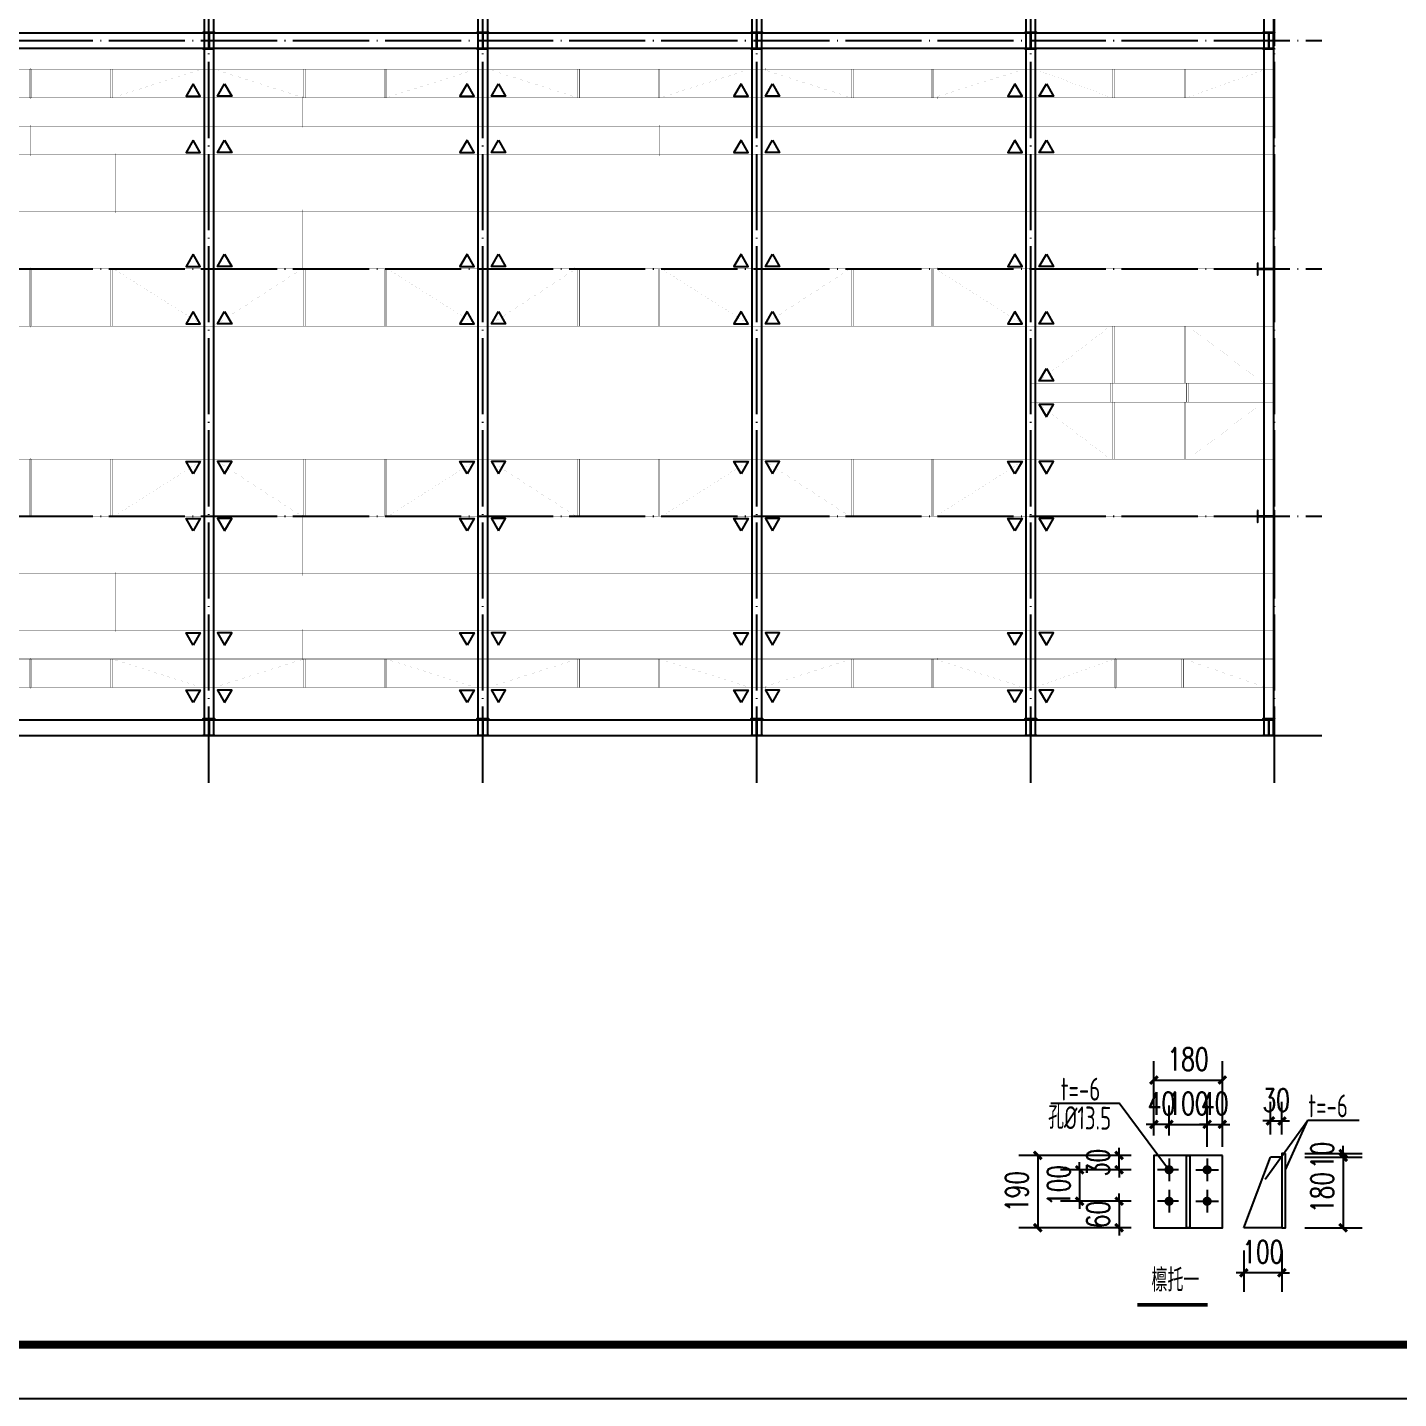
# Model space of a CAD drawing. Extents: x -33967 to 1773478, y -1022458 to -784650.
# Drawn here: x 1180569 to 1216607, y -1022458 to -986426 of the extents above; entities that cross this region are included whole.
import ezdxf

# ---------------------------------------------------------------- set-up
doc = ezdxf.new("R2010")
doc.units = 0
doc.header["$LTSCALE"] = 1000
doc.header["$MEASUREMENT"] = 0
doc.linetypes.add('DOTE', pattern=[2.42, 2, -0.2, 0.02, -0.2])
for name, color, linetype in [('AXIS', 3, 'Continuous'), ('BOLT', 251, 'Continuous'), ('DOTE', 1, 'DOTE'), ('GL', 150, 'Continuous'), ('GZ', 50, 'Continuous'), ('LT', 27, 'Continuous'), ('PUB_TITLE', 4, 'Continuous'), ('TEXT', 7, 'Continuous'), ('XG', 6, 'Continuous')]:
    doc.layers.add(name, color=color, linetype=linetype)
doc.styles.add('_TCH_DIM_T3', font='SIMPLEX', dxfattribs={"width": 0.705882, "bigfont": 'GBCBIG'})
doc.styles.add('TSSD_Label', font='tssdeng.shx', dxfattribs={"width": 0.7, "bigfont": 'hztxt.shx'})
doc.dimstyles.new('TCH-200-10', dxfattribs={"dimtxt": 595, "dimasz": 200, "dimexe": 500, "dimexo": 600, "dimgap": 252.5, "dimtad": 1, "dimdec": 0, "dimlfac": 0.1, "dimzin": 0, "dimdsep": 46, "dimtxsty": '_TCH_DIM_T3', "dimblk": 'ARCHTICK', "dimcen": 0.09, "dimclrd": 124, "dimclre": 124, "dimclrt": 7, "dimazin": 2, "dimtfac": 1, "dimtdec": 0, "dimtix": 1, "dimtmove": 2, "dimatfit": 3, "dimfxl": 1, "dimtolj": 1, "dimtzin": 0, "dimarcsym": 0})

# ---------------------------------------------------------------- blocks, each defined once
blk = doc.blocks.new('钢柱2')
at = {"layer": 'GZ'}
blk.add_lwpolyline([(718423, -21049), (718123, -21049), (718123, -21039), (718266, -21039), (718270, -21034), (718270, -20614), (718266, -20609), (718123, -20609), (718123, -20599), (718423, -20599), (718423, -20609), (718280, -20609), (718276, -20614), (718276, -21034), (718280, -21039), (718423, -21039), (718423, -21049)], close=True, dxfattribs=at)
blk = doc.blocks.new('抗风柱2')
at = {"layer": 'GZ'}
blk.add_lwpolyline([(717928, -35162), (717928, -35462), (717938, -35462), (717938, -35319), (717943, -35315), (718363, -35315), (718368, -35319), (718368, -35462), (718378, -35462), (718378, -35162), (718368, -35162), (718368, -35305), (718364, -35309), (717943, -35309), (717938, -35305), (717938, -35162), (717928, -35162)], close=True, dxfattribs=at)
blk = doc.blocks.new('_ArchTick')
at = {"color": 0, "linetype": 'ByBlock', "const_width": 0.4}
blk.add_lwpolyline([(-0.5, -0.5), (0.5, 0.5)], dxfattribs=at)
blk = doc.blocks.new('*D200')
at = {"layer": 'Defpoints', "color": 0, "transparency": 16777216}
for p in [(1209262, -1016067), (1210175, -1016067), (1210175, -1016446)]:
    blk.add_point(p, dxfattribs=at)
at = {"layer": 'GL', "color": 124, "lineweight": -2, "transparency": 16777216}
for p, q in [((1209262, -1016067), (1209262, -1015867)), ((1209575, -1016067), (1208762, -1016067)), ((1209262, -1016446), (1209262, -1016067)), ((1209575, -1016446), (1208762, -1016446)), ((1209262, -1016446), (1209262, -1016646))]:
    blk.add_line(p, q, dxfattribs=at)
at = {"layer": 'GL', "color": 124, "lineweight": -2, "transparency": 16777216, "xscale": 200, "yscale": 200, "zscale": 200}
for p, rotation in [((1209262, -1016067), 270), ((1209262, -1016446), 90)]:
    blk.add_blockref('_ArchTick', p, dxfattribs=dict(at, rotation=rotation))
at = {"layer": 'GL', "color": 7, "transparency": 16777216, "insert": (1208712, -1016257), "char_height": 595, "attachment_point": 5, "rotation": 90, "style": '_TCH_DIM_T3'}
blk.add_mtext('\\A1;30', dxfattribs=at)
blk = doc.blocks.new('*D201')
at = {"layer": 'Defpoints', "color": 0, "transparency": 16777216}
for p in [(1210175, -1016446), (1208224, -1017273), (1210175, -1017273)]:
    blk.add_point(p, dxfattribs=at)
at = {"layer": 'GL', "color": 124, "lineweight": -2, "transparency": 16777216}
for p, q in [((1208224, -1016446), (1208224, -1016246)), ((1209575, -1016446), (1207724, -1016446)), ((1208224, -1016446), (1208224, -1017273)), ((1209575, -1017273), (1207724, -1017273)), ((1208224, -1017273), (1208224, -1017473))]:
    blk.add_line(p, q, dxfattribs=at)
at = {"layer": 'GL', "color": 124, "lineweight": -2, "transparency": 16777216, "xscale": 200, "yscale": 200, "zscale": 200}
for p, rotation in [((1208224, -1016446), 270), ((1208224, -1017273), 90)]:
    blk.add_blockref('_ArchTick', p, dxfattribs=dict(at, rotation=rotation))
at = {"layer": 'GL', "color": 7, "transparency": 16777216, "insert": (1207674, -1016860), "char_height": 595, "attachment_point": 5, "rotation": 90, "style": '_TCH_DIM_T3'}
blk.add_mtext('\\A1;100', dxfattribs=at)
blk = doc.blocks.new('*D202')
at = {"layer": 'Defpoints', "color": 0, "transparency": 16777216}
for p in [(1210175, -1017273), (1209262, -1017969), (1210175, -1017969)]:
    blk.add_point(p, dxfattribs=at)
at = {"layer": 'GL', "color": 124, "lineweight": -2, "transparency": 16777216}
for p, q in [((1209575, -1017273), (1208762, -1017273)), ((1209262, -1017273), (1209262, -1017073)), ((1209262, -1017273), (1209262, -1017969)), ((1209575, -1017969), (1208762, -1017969)), ((1209262, -1017969), (1209262, -1018169))]:
    blk.add_line(p, q, dxfattribs=at)
at = {"layer": 'GL', "color": 124, "lineweight": -2, "transparency": 16777216, "xscale": 200, "yscale": 200, "zscale": 200}
for p, rotation in [((1209262, -1017273), 270), ((1209262, -1017969), 90)]:
    blk.add_blockref('_ArchTick', p, dxfattribs=dict(at, rotation=rotation))
at = {"layer": 'GL', "color": 7, "transparency": 16777216, "insert": (1208712, -1017621), "char_height": 595, "attachment_point": 5, "rotation": 90, "style": '_TCH_DIM_T3'}
blk.add_mtext('\\A1;60', dxfattribs=at)
blk = doc.blocks.new('*D233')
at = {"layer": 'Defpoints', "color": 0, "transparency": 16777216}
for p in [(1210175, -1015253), (1210175, -1016146), (1210575, -1016146)]:
    blk.add_point(p, dxfattribs=at)
at = {"layer": 'GL', "color": 124, "lineweight": -2, "transparency": 16777216}
for p, q in [((1210175, -1015546), (1210175, -1014753)), ((1210575, -1015546), (1210575, -1014753)), ((1210175, -1015253), (1209975, -1015253)), ((1210575, -1015253), (1210175, -1015253)), ((1210575, -1015253), (1210775, -1015253))]:
    blk.add_line(p, q, dxfattribs=at)
at = {"layer": 'GL', "color": 124, "lineweight": -2, "transparency": 16777216, "xscale": 200, "yscale": 200, "zscale": 200}
blk.add_blockref('_ArchTick', (1210175, -1015253), dxfattribs=at)
at = {"layer": 'GL', "color": 124, "lineweight": -2, "transparency": 16777216, "xscale": 200, "yscale": 200, "zscale": 200, "rotation": 180}
blk.add_blockref('_ArchTick', (1210575, -1015253), dxfattribs=at)
at = {"layer": 'GL', "color": 7, "transparency": 16777216, "insert": (1210375, -1014703), "char_height": 595, "attachment_point": 5, "style": '_TCH_DIM_T3'}
blk.add_mtext('\\A1;40', dxfattribs=at)
blk = doc.blocks.new('*D234')
at = {"layer": 'Defpoints', "color": 0, "transparency": 16777216}
for p in [(1211575, -1015253), (1210575, -1016146), (1211575, -1016446)]:
    blk.add_point(p, dxfattribs=at)
at = {"layer": 'GL', "color": 124, "lineweight": -2, "transparency": 16777216}
for p, q in [((1210575, -1015546), (1210575, -1014753)), ((1211575, -1015846), (1211575, -1014753)), ((1210575, -1015253), (1210375, -1015253)), ((1210575, -1015253), (1211575, -1015253)), ((1211575, -1015253), (1211775, -1015253))]:
    blk.add_line(p, q, dxfattribs=at)
at = {"layer": 'GL', "color": 124, "lineweight": -2, "transparency": 16777216, "xscale": 200, "yscale": 200, "zscale": 200}
blk.add_blockref('_ArchTick', (1210575, -1015253), dxfattribs=at)
at = {"layer": 'GL', "color": 124, "lineweight": -2, "transparency": 16777216, "xscale": 200, "yscale": 200, "zscale": 200, "rotation": 180}
blk.add_blockref('_ArchTick', (1211575, -1015253), dxfattribs=at)
at = {"layer": 'GL', "color": 7, "transparency": 16777216, "insert": (1211075, -1014703), "char_height": 595, "attachment_point": 5, "style": '_TCH_DIM_T3'}
blk.add_mtext('\\A1;100', dxfattribs=at)
blk = doc.blocks.new('*D235')
at = {"layer": 'Defpoints', "color": 0, "transparency": 16777216}
for p in [(1211975, -1015253), (1211575, -1016446), (1211975, -1016446)]:
    blk.add_point(p, dxfattribs=at)
at = {"layer": 'GL', "color": 124, "lineweight": -2, "transparency": 16777216}
for p, q in [((1211575, -1015846), (1211575, -1014753)), ((1211975, -1015846), (1211975, -1014753)), ((1211575, -1015253), (1211375, -1015253)), ((1211575, -1015253), (1211975, -1015253)), ((1211975, -1015253), (1212175, -1015253))]:
    blk.add_line(p, q, dxfattribs=at)
at = {"layer": 'GL', "color": 124, "lineweight": -2, "transparency": 16777216, "xscale": 200, "yscale": 200, "zscale": 200}
blk.add_blockref('_ArchTick', (1211575, -1015253), dxfattribs=at)
at = {"layer": 'GL', "color": 124, "lineweight": -2, "transparency": 16777216, "xscale": 200, "yscale": 200, "zscale": 200, "rotation": 180}
blk.add_blockref('_ArchTick', (1211975, -1015253), dxfattribs=at)
at = {"layer": 'GL', "color": 7, "transparency": 16777216, "insert": (1211775, -1014703), "char_height": 595, "attachment_point": 5, "style": '_TCH_DIM_T3'}
blk.add_mtext('\\A1;40', dxfattribs=at)
blk = doc.blocks.new('*D236')
at = {"layer": 'Defpoints', "color": 0, "transparency": 16777216}
for p in [(1210175, -1016067), (1207123, -1017969), (1210175, -1017969)]:
    blk.add_point(p, dxfattribs=at)
at = {"layer": 'GL', "color": 124, "lineweight": -2, "transparency": 16777216}
for p, q in [((1209575, -1016067), (1206623, -1016067)), ((1207123, -1016067), (1207123, -1017969)), ((1209575, -1017969), (1206623, -1017969))]:
    blk.add_line(p, q, dxfattribs=at)
at = {"layer": 'GL', "color": 124, "lineweight": -2, "transparency": 16777216, "xscale": 200, "yscale": 200, "zscale": 200}
for p, rotation in [((1207123, -1016067), 90), ((1207123, -1017969), 270)]:
    blk.add_blockref('_ArchTick', p, dxfattribs=dict(at, rotation=rotation))
at = {"layer": 'GL', "color": 7, "transparency": 16777216, "insert": (1206573, -1017018), "char_height": 595, "attachment_point": 5, "rotation": 90, "style": '_TCH_DIM_T3'}
blk.add_mtext('\\A1;190', dxfattribs=at)
blk = doc.blocks.new('*D237')
at = {"layer": 'Defpoints', "color": 0, "transparency": 16777216}
for p in [(1211975, -1014088), (1210175, -1016067), (1211975, -1016067)]:
    blk.add_point(p, dxfattribs=at)
at = {"layer": 'GL', "color": 124, "lineweight": -2, "transparency": 16777216}
for p, q in [((1210175, -1015467), (1210175, -1013588)), ((1211975, -1015467), (1211975, -1013588)), ((1210175, -1014088), (1211975, -1014088))]:
    blk.add_line(p, q, dxfattribs=at)
at = {"layer": 'GL', "color": 124, "lineweight": -2, "transparency": 16777216, "xscale": 200, "yscale": 200, "zscale": 200, "rotation": 180}
blk.add_blockref('_ArchTick', (1210175, -1014088), dxfattribs=at)
at = {"layer": 'GL', "color": 124, "lineweight": -2, "transparency": 16777216, "xscale": 200, "yscale": 200, "zscale": 200}
blk.add_blockref('_ArchTick', (1211975, -1014088), dxfattribs=at)
at = {"layer": 'GL', "color": 7, "transparency": 16777216, "insert": (1211075, -1013538), "char_height": 595, "attachment_point": 5, "style": '_TCH_DIM_T3'}
blk.add_mtext('\\A1;180', dxfattribs=at)
blk = doc.blocks.new('*D238')
at = {"layer": 'Defpoints', "color": 0, "transparency": 16777216}
for p in [(1212539, -1017969), (1213541, -1017969), (1212539, -1019152)]:
    blk.add_point(p, dxfattribs=at)
at = {"layer": 'GL', "color": 124, "lineweight": -2, "transparency": 16777216}
for p, q in [((1212539, -1018569), (1212539, -1019652)), ((1213541, -1018569), (1213541, -1019652)), ((1212539, -1019152), (1212339, -1019152)), ((1213541, -1019152), (1212539, -1019152)), ((1213541, -1019152), (1213741, -1019152))]:
    blk.add_line(p, q, dxfattribs=at)
at = {"layer": 'GL', "color": 124, "lineweight": -2, "transparency": 16777216, "xscale": 200, "yscale": 200, "zscale": 200}
blk.add_blockref('_ArchTick', (1212539, -1019152), dxfattribs=at)
at = {"layer": 'GL', "color": 124, "lineweight": -2, "transparency": 16777216, "xscale": 200, "yscale": 200, "zscale": 200, "rotation": 180}
blk.add_blockref('_ArchTick', (1213541, -1019152), dxfattribs=at)
at = {"layer": 'GL', "color": 7, "transparency": 16777216, "insert": (1213040, -1018602), "char_height": 595, "attachment_point": 5, "style": '_TCH_DIM_T3'}
blk.add_mtext('\\A1;100', dxfattribs=at)
blk = doc.blocks.new('*D239')
at = {"layer": 'Defpoints', "color": 0, "transparency": 16777216}
for p in [(1213541, -1015163), (1213241, -1016117), (1213541, -1016117)]:
    blk.add_point(p, dxfattribs=at)
at = {"layer": 'GL', "color": 124, "lineweight": -2, "transparency": 16777216}
for p, q in [((1213241, -1015517), (1213241, -1014663)), ((1213541, -1015517), (1213541, -1014663)), ((1213241, -1015163), (1213041, -1015163)), ((1213241, -1015163), (1213541, -1015163)), ((1213541, -1015163), (1213741, -1015163))]:
    blk.add_line(p, q, dxfattribs=at)
at = {"layer": 'GL', "color": 124, "lineweight": -2, "transparency": 16777216, "xscale": 200, "yscale": 200, "zscale": 200}
blk.add_blockref('_ArchTick', (1213241, -1015163), dxfattribs=at)
at = {"layer": 'GL', "color": 124, "lineweight": -2, "transparency": 16777216, "xscale": 200, "yscale": 200, "zscale": 200, "rotation": 180}
blk.add_blockref('_ArchTick', (1213541, -1015163), dxfattribs=at)
at = {"layer": 'GL', "color": 7, "transparency": 16777216, "insert": (1213391, -1014613), "char_height": 595, "attachment_point": 5, "style": '_TCH_DIM_T3'}
blk.add_mtext('\\A1;30', dxfattribs=at)
blk = doc.blocks.new('*D240')
at = {"layer": 'Defpoints', "color": 0, "transparency": 16777216}
for p in [(1213541, -1016017), (1213541, -1016117), (1215151, -1016117)]:
    blk.add_point(p, dxfattribs=at)
at = {"layer": 'GL', "color": 124, "lineweight": -2, "transparency": 16777216}
for p, q in [((1215151, -1016017), (1215151, -1015817)), ((1214141, -1016017), (1215651, -1016017)), ((1214141, -1016117), (1215651, -1016117)), ((1215151, -1016017), (1215151, -1016117)), ((1215151, -1016117), (1215151, -1016317))]:
    blk.add_line(p, q, dxfattribs=at)
at = {"layer": 'GL', "color": 124, "lineweight": -2, "transparency": 16777216, "xscale": 200, "yscale": 200, "zscale": 200}
for p, rotation in [((1215151, -1016017), 270), ((1215151, -1016117), 90)]:
    blk.add_blockref('_ArchTick', p, dxfattribs=dict(at, rotation=rotation))
at = {"layer": 'GL', "color": 7, "transparency": 16777216, "insert": (1214601, -1016067), "char_height": 595, "attachment_point": 5, "rotation": 90, "style": '_TCH_DIM_T3'}
blk.add_mtext('\\A1;10', dxfattribs=at)
blk = doc.blocks.new('*D241')
at = {"layer": 'Defpoints', "color": 0, "transparency": 16777216}
for p in [(1213541, -1016117), (1213541, -1017969), (1215151, -1017969)]:
    blk.add_point(p, dxfattribs=at)
at = {"layer": 'GL', "color": 124, "lineweight": -2, "transparency": 16777216}
for p, q in [((1214141, -1016117), (1215651, -1016117)), ((1215151, -1016117), (1215151, -1017969)), ((1214141, -1017969), (1215651, -1017969))]:
    blk.add_line(p, q, dxfattribs=at)
at = {"layer": 'GL', "color": 124, "lineweight": -2, "transparency": 16777216, "xscale": 200, "yscale": 200, "zscale": 200}
for p, rotation in [((1215151, -1016117), 90), ((1215151, -1017969), 270)]:
    blk.add_blockref('_ArchTick', p, dxfattribs=dict(at, rotation=rotation))
at = {"layer": 'GL', "color": 7, "transparency": 16777216, "insert": (1214601, -1017043), "char_height": 595, "attachment_point": 5, "rotation": 90, "style": '_TCH_DIM_T3'}
blk.add_mtext('\\A1;180', dxfattribs=at)

msp = doc.modelspace()

# ---------------------------------------------------------------- linework, layer by layer
for p, q in [((1212539.3, -1017969.4), (1213241.3, -1016117.4)), ((1213541.3, -1016117.4), (1213241.3, -1016117.4)), ((1213541.3, -1017969.4), (1212539.3, -1017969.4)), ((1209742.2, -1019964.8), (1211582.8, -1019964.8)), ((1209742.2, -1020014.7), (1211582.8, -1020014.7))]:
    msp.add_line(p, q)
at = {"layer": 'AXIS'}
for p, q in [((1207470.2, -1014698.7), (1209259.2, -1014698.7)), ((1210530.5, -1016405.9), (1209259.2, -1014698.7)), ((1213100.6, -1016691.3), (1214220.2, -1015137.8)), ((1213631.3, -1016451.3), (1214220.2, -1015137.8)), ((1214220.2, -1015137.8), (1215573.7, -1015137.8))]:
    msp.add_line(p, q, dxfattribs=at)
at = {"layer": 'AXIS', "color": 4, "linetype": 'ByBlock', "ltscale": 0.1}
for points in [[(1157358.6, -986573.1), (1157358.6, -986973.1), (1213318.6, -986973.1), (1213318.6, -986573.1), (1157358.6, -986573.1)], [(1157358.6, -1004633.2), (1157358.6, -1005033.2), (1213318.6, -1005033.2), (1213318.6, -1004633.2), (1157358.6, -1004633.2)]]:
    msp.add_lwpolyline(points, dxfattribs=at)
at = {"layer": 'AXIS', "color": 6, "linetype": 'ByBlock', "const_width": 10}
for points in [[(1180633.5, -988273.2), (1180683.5, -988273.2), (1180683.5, -987523.2), (1180633.5, -987523.2)], [(1182793.6, -988273.2), (1182743.6, -988273.2), (1182743.6, -987523.1), (1182793.6, -987523.1)], [(1187833.5, -988273.2), (1187883.5, -988273.2), (1187883.5, -987523.2), (1187833.5, -987523.2)], [(1189993.6, -988273.2), (1189943.6, -988273.2), (1189943.6, -987523.1), (1189993.6, -987523.1)], [(1195033.5, -988273.2), (1195083.5, -988273.2), (1195083.5, -987523.2), (1195033.5, -987523.2)], [(1197193.6, -988273.2), (1197143.6, -988273.2), (1197143.6, -987523.1), (1197193.6, -987523.1)], [(1202233.5, -988273.2), (1202283.5, -988273.2), (1202283.5, -987523.2), (1202233.5, -987523.2)], [(1204393.6, -988273.2), (1204343.6, -988273.2), (1204343.6, -987523.1), (1204393.6, -987523.1)], [(1209090.4, -988273.2), (1209140.4, -988273.2), (1209140.4, -987523.2), (1209090.4, -987523.2)], [(1211019, -988273.2), (1210969, -988273.2), (1210969, -987523.1), (1211019, -987523.1)], [(1180633.7, -992773.1), (1180683.7, -992773.1), (1180683.7, -994273.1), (1180633.7, -994273.1)], [(1182793.6, -992773.1), (1182743.6, -992773.1), (1182743.6, -994273.2), (1182793.6, -994273.2)], [(1187833.7, -992773.1), (1187883.7, -992773.1), (1187883.7, -994273.1), (1187833.7, -994273.1)], [(1189993.6, -992773.1), (1189943.6, -992773.1), (1189943.6, -994273.2), (1189993.6, -994273.2)], [(1195033.7, -992773.1), (1195083.7, -992773.1), (1195083.7, -994273.1), (1195033.7, -994273.1)], [(1197193.6, -992773.1), (1197143.6, -992773.1), (1197143.6, -994273.2), (1197193.6, -994273.2)], [(1202233.7, -992773.1), (1202283.7, -992773.1), (1202283.7, -994273.1), (1202233.7, -994273.1)], [(1204393.6, -992773.1), (1204343.6, -992773.1), (1204343.6, -994273.2), (1204393.6, -994273.2)], [(1209090.4, -994273.1), (1209140.4, -994273.1), (1209140.4, -995773.1), (1209090.4, -995773.1)], [(1211019, -994273.1), (1210969, -994273.1), (1210969, -995773.2), (1211019, -995773.2)], [(1209030.1, -995773.1), (1209080.1, -995773.1), (1209080.1, -996273.1), (1209030.1, -996273.1)], [(1211028.8, -995773.1), (1211078.8, -995773.1), (1211078.8, -996273.1), (1211028.8, -996273.1)], [(1209090.4, -997773.2), (1209140.4, -997773.2), (1209140.4, -996273.1), (1209090.4, -996273.1)], [(1211019, -997773.2), (1210969, -997773.2), (1210969, -996273.1), (1211019, -996273.1)], [(1180633.7, -999273.2), (1180683.7, -999273.2), (1180683.7, -997773.2), (1180633.7, -997773.2)], [(1182793.6, -999273.2), (1182743.6, -999273.2), (1182743.6, -997773.1), (1182793.6, -997773.1)], [(1187833.7, -999273.2), (1187883.7, -999273.2), (1187883.7, -997773.2), (1187833.7, -997773.2)], [(1189993.6, -999273.2), (1189943.6, -999273.2), (1189943.6, -997773.1), (1189993.6, -997773.1)], [(1195033.7, -999273.2), (1195083.7, -999273.2), (1195083.7, -997773.2), (1195033.7, -997773.2)], [(1197193.6, -999273.2), (1197143.6, -999273.2), (1197143.6, -997773.1), (1197193.6, -997773.1)], [(1202233.7, -999273.2), (1202283.7, -999273.2), (1202283.7, -997773.2), (1202233.7, -997773.2)], [(1204393.6, -999273.2), (1204343.6, -999273.2), (1204343.6, -997773.1), (1204393.6, -997773.1)], [(1180633.5, -1003023.1), (1180683.5, -1003023.1), (1180683.5, -1003773.1), (1180633.5, -1003773.1)], [(1182793.6, -1003023.1), (1182743.6, -1003023.1), (1182743.6, -1003773.1), (1182793.6, -1003773.1)], [(1187833.5, -1003023.1), (1187883.5, -1003023.1), (1187883.5, -1003773.1), (1187833.5, -1003773.1)], [(1189993.6, -1003023.1), (1189943.6, -1003023.1), (1189943.6, -1003773.1), (1189993.6, -1003773.1)], [(1195033.5, -1003023.1), (1195083.5, -1003023.1), (1195083.5, -1003773.1), (1195033.5, -1003773.1)], [(1197193.6, -1003023.1), (1197143.6, -1003023.1), (1197143.6, -1003773.1), (1197193.6, -1003773.1)], [(1202233.5, -1003023.1), (1202283.5, -1003023.1), (1202283.5, -1003773.1), (1202233.5, -1003773.1)], [(1204393.6, -1003023.1), (1204343.6, -1003023.1), (1204343.6, -1003773.1), (1204393.6, -1003773.1)], [(1209150.4, -1003023.1), (1209200.4, -1003023.1), (1209200.4, -1003773.1), (1209150.4, -1003773.1)], [(1210959, -1003023.1), (1210909, -1003023.1), (1210909, -1003773.1), (1210959, -1003773.1)]]:
    msp.add_lwpolyline(points, close=True, dxfattribs=at)
at = {"layer": 'AXIS', "color": 3, "linetype": 'ByBlock', "const_width": 1}
for points in [[(1180658.5, -987493.2), (1180658.5, -987553.2), (1180658.5, -988243.2), (1180658.5, -988303.2)], [(1182768.6, -987493.1), (1182768.6, -987553.1), (1182768.6, -988243.2), (1182768.6, -988303.2)], [(1185071.6, -987493.1), (1185071.6, -987553.1), (1182888.7, -988243.1), (1182888.7, -988303.1)], [(1185567.7, -987493.1), (1185567.7, -987553.1), (1187738.4, -988243.1), (1187738.4, -988303.1)], [(1187858.5, -987493.2), (1187858.5, -987553.2), (1187858.5, -988243.2), (1187858.5, -988303.2)], [(1189968.6, -987493.1), (1189968.6, -987553.1), (1189968.6, -988243.2), (1189968.6, -988303.2)], [(1192271.6, -987493.1), (1192271.6, -987553.1), (1190088.7, -988243.1), (1190088.7, -988303.1)], [(1192767.7, -987493.1), (1192767.7, -987553.1), (1194938.4, -988243.1), (1194938.4, -988303.1)], [(1195058.5, -987493.2), (1195058.5, -987553.2), (1195058.5, -988243.2), (1195058.5, -988303.2)], [(1197168.6, -987493.1), (1197168.6, -987553.1), (1197168.6, -988243.2), (1197168.6, -988303.2)], [(1199471.6, -987493.1), (1199471.6, -987553.1), (1197288.7, -988243.1), (1197288.7, -988303.1)], [(1199967.7, -987493.1), (1199967.7, -987553.1), (1202138.4, -988243.1), (1202138.4, -988303.1)], [(1202258.5, -987493.2), (1202258.5, -987553.2), (1202258.5, -988243.2), (1202258.5, -988303.2)], [(1204368.6, -987493.1), (1204368.6, -987553.1), (1204368.6, -988243.2), (1204368.6, -988303.2)], [(1206671.6, -987493.1), (1206671.6, -987553.1), (1204488.7, -988243.1), (1204488.7, -988303.1)], [(1207135.4, -987493.1), (1207135.4, -987553.1), (1208995.4, -988243.1), (1208995.4, -988303.1)], [(1209115.4, -987493.2), (1209115.4, -987553.2), (1209115.4, -988243.2), (1209115.4, -988303.2)], [(1210994, -987493.1), (1210994, -987553.1), (1210994, -988243.2), (1210994, -988303.2)], [(1213041, -987493.1), (1213041, -987553.1), (1211114, -988243.1), (1211114, -988303.1)], [(1180598.5, -989053.2), (1180598.5, -988993.2), (1180598.5, -988303.2), (1180598.5, -988243.2)], [(1182851.6, -989053.2), (1182851.6, -988993.2), (1182851.6, -988303.1), (1182851.6, -988243.1)], [(1187798.5, -989053.2), (1187798.5, -988993.2), (1187798.5, -988303.2), (1187798.5, -988243.2)], [(1190032, -989053.2), (1190032, -988993.2), (1190032, -988303.1), (1190032, -988243.1)], [(1194998.5, -989053.2), (1194998.5, -988993.2), (1194998.5, -988303.2), (1194998.5, -988243.2)], [(1197232.8, -989053.2), (1197232.8, -988993.2), (1197232.8, -988303.1), (1197232.8, -988243.1)], [(1202198.5, -989053.2), (1202198.5, -988993.2), (1202198.5, -988303.2), (1202198.5, -988243.2)], [(1204433.5, -989053.2), (1204433.5, -988993.2), (1204433.5, -988303.1), (1204433.5, -988243.1)], [(1209055.4, -989053.2), (1209055.4, -988993.2), (1209055.4, -988303.2), (1209055.4, -988243.2)], [(1211054, -989053.2), (1211054, -988993.2), (1211054, -988303.1), (1211054, -988243.1)], [(1180658.5, -989803.1), (1180658.5, -989743.1), (1180658.5, -989053.1), (1180658.5, -988993.1)], [(1182791.6, -989803.1), (1182791.6, -989743.1), (1182791.6, -989053), (1182791.6, -988993)], [(1187858.5, -989803.1), (1187858.5, -989743.1), (1187858.5, -989053.1), (1187858.5, -988993.1)], [(1189972, -989803.1), (1189972, -989743.1), (1189972, -989053), (1189972, -988993)], [(1195058.5, -989803.1), (1195058.5, -989743.1), (1195058.5, -989053.1), (1195058.5, -988993.1)], [(1197172.8, -989803.1), (1197172.8, -989743.1), (1197172.8, -989053), (1197172.8, -988993)], [(1202258.5, -989803.1), (1202258.5, -989743.1), (1202258.5, -989053.1), (1202258.5, -988993.1)], [(1204373.5, -989803.1), (1204373.5, -989743.1), (1204373.5, -989053), (1204373.5, -988993)], [(1209115.4, -989803.1), (1209115.4, -989743.1), (1209115.4, -989053.1), (1209115.4, -988993.1)], [(1210994, -989803.1), (1210994, -989743.1), (1210994, -989053), (1210994, -988993)], [(1182883.4, -991303.2), (1182883.4, -991243.2), (1182883.4, -989803.2), (1182883.4, -989743.2)], [(1187733.2, -991303.2), (1187733.2, -991243.2), (1187733.2, -989803.2), (1187733.2, -989743.2)], [(1190083.4, -991303.2), (1190083.4, -991243.2), (1190083.4, -989803.2), (1190083.4, -989743.2)], [(1194933.2, -991303.2), (1194933.2, -991243.2), (1194933.2, -989803.2), (1194933.2, -989743.2)], [(1197283.4, -991303.2), (1197283.4, -991243.2), (1197283.4, -989803.2), (1197283.4, -989743.2)], [(1202133.2, -991303.2), (1202133.2, -991243.2), (1202133.2, -989803.2), (1202133.2, -989743.2)], [(1204483.4, -991303.2), (1204483.4, -991243.2), (1204483.4, -989803.2), (1204483.4, -989743.2)], [(1209050.1, -991303.2), (1209050.1, -991243.2), (1209050.1, -989803.2), (1209050.1, -989743.2)], [(1211048.8, -991303.2), (1211048.8, -991243.2), (1211048.8, -989803.2), (1211048.8, -989743.2)], [(1180598.5, -992803.2), (1180598.5, -992743.2), (1180598.5, -991273.3), (1180598.5, -991213.3)], [(1182828.7, -992803.2), (1182828.7, -992743.2), (1182828.7, -991273.2), (1182828.7, -991213.2)], [(1187798.5, -992803.2), (1187798.5, -992743.2), (1187798.5, -991273.3), (1187798.5, -991213.3)], [(1190028.7, -992803.2), (1190028.7, -992743.2), (1190028.7, -991273.2), (1190028.7, -991213.2)], [(1194998.5, -992803.2), (1194998.5, -992743.2), (1194998.5, -991273.3), (1194998.5, -991213.3)], [(1197228.7, -992803.2), (1197228.7, -992743.2), (1197228.7, -991273.2), (1197228.7, -991213.2)], [(1202198.5, -992803.2), (1202198.5, -992743.2), (1202198.5, -991273.3), (1202198.5, -991213.3)], [(1204428.7, -992803.2), (1204428.7, -992743.2), (1204428.7, -991273.2), (1204428.7, -991213.2)], [(1209115.4, -992803.2), (1209115.4, -992743.2), (1209115.4, -991273.2), (1209115.4, -991213.2)], [(1210994, -992803.2), (1210994, -992743.2), (1210994, -991273.1), (1210994, -991213.1)], [(1180658.7, -994303.1), (1180658.7, -994243.1), (1180658.7, -992803.1), (1180658.7, -992743.1)], [(1182768.6, -994303.2), (1182768.6, -994243.2), (1182768.6, -992803.2), (1182768.6, -992743.2)], [(1185158.6, -994303.2), (1185158.6, -994243.2), (1182888.7, -992803.2), (1182888.7, -992743.2)], [(1185518.6, -994303.2), (1185518.6, -994243.2), (1187738.7, -992803.2), (1187738.7, -992743.2)], [(1187858.7, -994303.1), (1187858.7, -994243.1), (1187858.7, -992803.1), (1187858.7, -992743.1)], [(1189968.6, -994303.2), (1189968.6, -994243.2), (1189968.6, -992803.2), (1189968.6, -992743.2)], [(1192358.6, -994303.2), (1192358.6, -994243.2), (1190088.7, -992803.2), (1190088.7, -992743.2)], [(1192718.6, -994303.2), (1192718.6, -994243.2), (1194938.7, -992803.2), (1194938.7, -992743.2)], [(1195058.7, -994303.1), (1195058.7, -994243.1), (1195058.7, -992803.1), (1195058.7, -992743.1)], [(1197168.6, -994303.2), (1197168.6, -994243.2), (1197168.6, -992803.2), (1197168.6, -992743.2)], [(1199558.6, -994303.2), (1199558.6, -994243.2), (1197288.7, -992803.2), (1197288.7, -992743.2)], [(1199918.6, -994303.2), (1199918.6, -994243.2), (1202138.7, -992803.2), (1202138.7, -992743.2)], [(1202258.7, -994303.1), (1202258.7, -994243.1), (1202258.7, -992803.1), (1202258.7, -992743.1)], [(1204368.6, -994303.2), (1204368.6, -994243.2), (1204368.6, -992803.2), (1204368.6, -992743.2)], [(1206758.6, -994303.2), (1206758.6, -994243.2), (1204488.7, -992803.2), (1204488.7, -992743.2)], [(1209055.1, -994303.2), (1209055.1, -994243.2), (1209055.1, -992803.2), (1209055.1, -992743.2)], [(1211053.8, -994303.2), (1211053.8, -994243.2), (1211053.8, -992803.2), (1211053.8, -992743.2)], [(1207118.6, -995803.2), (1207118.6, -995743.2), (1208995.4, -994303.2), (1208995.4, -994243.2)], [(1209115.4, -995803.1), (1209115.4, -995743.1), (1209115.4, -994303.1), (1209115.4, -994243.1)], [(1210994, -995803.2), (1210994, -995743.2), (1210994, -994303.1), (1210994, -994243.1)], [(1213018.6, -995803.2), (1213018.6, -995743.2), (1211114, -994303.2), (1211114, -994243.2)], [(1209055.1, -996303.1), (1209055.1, -996243.1), (1209055.1, -995803.2), (1209055.1, -995743.2)], [(1211053.8, -996303.1), (1211053.8, -996243.1), (1211053.8, -995803.2), (1211053.8, -995743.2)], [(1207118.6, -996243.1), (1207118.6, -996303.1), (1208995.4, -997743.1), (1208995.4, -997803.1)], [(1209115.4, -996243.2), (1209115.4, -996303.2), (1209115.4, -997743.2), (1209115.4, -997803.2)], [(1210994, -996243.1), (1210994, -996303.1), (1210994, -997743.2), (1210994, -997803.2)], [(1213018.6, -996243.1), (1213018.6, -996303.1), (1211114, -997743.1), (1211114, -997803.1)], [(1180658.7, -997743.2), (1180658.7, -997803.2), (1180658.7, -999243.2), (1180658.7, -999303.2)], [(1182768.6, -997743.1), (1182768.6, -997803.1), (1182768.6, -999243.2), (1182768.6, -999303.2)], [(1185158.6, -997743.1), (1185158.6, -997803.1), (1182888.7, -999243.1), (1182888.7, -999303.1)], [(1185518.6, -997743.1), (1185518.6, -997803.1), (1187738.7, -999243.2), (1187738.7, -999303.2)], [(1187858.7, -997743.2), (1187858.7, -997803.2), (1187858.7, -999243.2), (1187858.7, -999303.2)], [(1189968.6, -997743.1), (1189968.6, -997803.1), (1189968.6, -999243.2), (1189968.6, -999303.2)], [(1192358.6, -997743.1), (1192358.6, -997803.1), (1190088.7, -999243.1), (1190088.7, -999303.1)], [(1192718.6, -997743.1), (1192718.6, -997803.1), (1194938.7, -999243.2), (1194938.7, -999303.2)], [(1195058.7, -997743.2), (1195058.7, -997803.2), (1195058.7, -999243.2), (1195058.7, -999303.2)], [(1197168.6, -997743.1), (1197168.6, -997803.1), (1197168.6, -999243.2), (1197168.6, -999303.2)], [(1199558.6, -997743.1), (1199558.6, -997803.1), (1197288.7, -999243.1), (1197288.7, -999303.1)], [(1199918.6, -997743.1), (1199918.6, -997803.1), (1202138.7, -999243.2), (1202138.7, -999303.2)], [(1202258.7, -997743.2), (1202258.7, -997803.2), (1202258.7, -999243.2), (1202258.7, -999303.2)], [(1204368.6, -997743.1), (1204368.6, -997803.1), (1204368.6, -999243.2), (1204368.6, -999303.2)], [(1206758.6, -997743.1), (1206758.6, -997803.1), (1204488.7, -999243.1), (1204488.7, -999303.1)], [(1209055.1, -997743.1), (1209055.1, -997803.1), (1209055.1, -999243.1), (1209055.1, -999303.1)], [(1211053.8, -997743.1), (1211053.8, -997803.1), (1211053.8, -999243.1), (1211053.8, -999303.1)], [(1180598.5, -999243.1), (1180598.5, -999303.1), (1180598.5, -1000773), (1180598.5, -1000833)], [(1182828.7, -999243.1), (1182828.7, -999303.1), (1182828.7, -1000773.1), (1182828.7, -1000833.1)], [(1187798.5, -999243.1), (1187798.5, -999303.1), (1187798.5, -1000773), (1187798.5, -1000833)], [(1190028.7, -999243.1), (1190028.7, -999303.1), (1190028.7, -1000773.1), (1190028.7, -1000833.1)], [(1194998.5, -999243.1), (1194998.5, -999303.1), (1194998.5, -1000773), (1194998.5, -1000833)], [(1197228.7, -999243.1), (1197228.7, -999303.1), (1197228.7, -1000773.1), (1197228.7, -1000833.1)], [(1202198.5, -999243.1), (1202198.5, -999303.1), (1202198.5, -1000773), (1202198.5, -1000833)], [(1204428.7, -999243.1), (1204428.7, -999303.1), (1204428.7, -1000773.1), (1204428.7, -1000833.1)], [(1209115.4, -999243.2), (1209115.4, -999303.2), (1209115.4, -1000773.1), (1209115.4, -1000833.1)], [(1210994, -999243.2), (1210994, -999303.2), (1210994, -1000773.2), (1210994, -1000833.2)], [(1182883.4, -1000743.1), (1182883.4, -1000803.1), (1182883.4, -1002243.1), (1182883.4, -1002303.1)], [(1187733.2, -1000743.1), (1187733.2, -1000803.1), (1187733.2, -1002243.1), (1187733.2, -1002303.1)], [(1190083.4, -1000743.1), (1190083.4, -1000803.1), (1190083.4, -1002243.1), (1190083.4, -1002303.1)], [(1194933.2, -1000743.1), (1194933.2, -1000803.1), (1194933.2, -1002243.1), (1194933.2, -1002303.1)], [(1197283.4, -1000743.1), (1197283.4, -1000803.1), (1197283.4, -1002243.1), (1197283.4, -1002303.1)], [(1202133.2, -1000743.1), (1202133.2, -1000803.1), (1202133.2, -1002243.1), (1202133.2, -1002303.1)], [(1204483.4, -1000743.1), (1204483.4, -1000803.1), (1204483.4, -1002243.1), (1204483.4, -1002303.1)], [(1209050.1, -1000743.1), (1209050.1, -1000803.1), (1209050.1, -1002243.1), (1209050.1, -1002303.1)], [(1211048.8, -1000743.1), (1211048.8, -1000803.1), (1211048.8, -1002243.1), (1211048.8, -1002303.1)], [(1180598.5, -1002243.1), (1180598.5, -1002303.1), (1180598.5, -1002993.1), (1180598.5, -1003053.1)], [(1182828.7, -1002243.1), (1182828.7, -1002303.1), (1182828.7, -1002993.1), (1182828.7, -1003053.1)], [(1187798.5, -1002243.1), (1187798.5, -1002303.1), (1187798.5, -1002993.1), (1187798.5, -1003053.1)], [(1190028.7, -1002243.1), (1190028.7, -1002303.1), (1190028.7, -1002993.1), (1190028.7, -1003053.1)], [(1194998.5, -1002243.1), (1194998.5, -1002303.1), (1194998.5, -1002993.1), (1194998.5, -1003053.1)], [(1197228.7, -1002243.1), (1197228.7, -1002303.1), (1197228.7, -1002993.1), (1197228.7, -1003053.1)], [(1202198.5, -1002243.1), (1202198.5, -1002303.1), (1202198.5, -1002993.1), (1202198.5, -1003053.1)], [(1204428.7, -1002243.1), (1204428.7, -1002303.1), (1204428.7, -1002993.1), (1204428.7, -1003053.1)], [(1209115.4, -1002243.1), (1209115.4, -1002303.1), (1209115.4, -1002993.1), (1209115.4, -1003053.1)], [(1210994, -1002243.1), (1210994, -1002303.1), (1210994, -1002993.1), (1210994, -1003053.1)], [(1180658.5, -1003803.1), (1180658.5, -1003743.1), (1180658.5, -1003053.1), (1180658.5, -1002993.1)], [(1182768.6, -1003803.1), (1182768.6, -1003743.1), (1182768.6, -1003053.1), (1182768.6, -1002993.1)], [(1185071.6, -1003803.2), (1185071.6, -1003743.2), (1182888.7, -1003053.1), (1182888.7, -1002993.1)], [(1185567.7, -1003803.1), (1185567.7, -1003743.1), (1187738.4, -1003053.1), (1187738.4, -1002993.1)], [(1187858.5, -1003803.1), (1187858.5, -1003743.1), (1187858.5, -1003053.1), (1187858.5, -1002993.1)], [(1189968.6, -1003803.1), (1189968.6, -1003743.1), (1189968.6, -1003053.1), (1189968.6, -1002993.1)], [(1192271.6, -1003803.2), (1192271.6, -1003743.2), (1190088.7, -1003053.1), (1190088.7, -1002993.1)], [(1192767.7, -1003803.1), (1192767.7, -1003743.1), (1194938.4, -1003053.1), (1194938.4, -1002993.1)], [(1195058.5, -1003803.1), (1195058.5, -1003743.1), (1195058.5, -1003053.1), (1195058.5, -1002993.1)], [(1197168.6, -1003803.1), (1197168.6, -1003743.1), (1197168.6, -1003053.1), (1197168.6, -1002993.1)], [(1199471.6, -1003803.2), (1199471.6, -1003743.2), (1197288.7, -1003053.1), (1197288.7, -1002993.1)], [(1199967.7, -1003803.1), (1199967.7, -1003743.1), (1202138.4, -1003053.1), (1202138.4, -1002993.1)], [(1202258.5, -1003803.1), (1202258.5, -1003743.1), (1202258.5, -1003053.1), (1202258.5, -1002993.1)], [(1204368.6, -1003803.1), (1204368.6, -1003743.1), (1204368.6, -1003053.1), (1204368.6, -1002993.1)], [(1206671.6, -1003803.2), (1206671.6, -1003743.2), (1204488.7, -1003053.1), (1204488.7, -1002993.1)], [(1207135.4, -1003803.1), (1207135.4, -1003743.1), (1209055.4, -1003053.1), (1209055.4, -1002993.1)], [(1209175.4, -1003803.1), (1209175.4, -1003743.1), (1209175.4, -1003053.1), (1209175.4, -1002993.1)], [(1210934, -1003803.1), (1210934, -1003743.1), (1210934, -1003053.1), (1210934, -1002993.1)], [(1213041, -1003803.2), (1213041, -1003743.2), (1211054, -1003053.1), (1211054, -1002993.1)]]:
    msp.add_lwpolyline(points, dxfattribs=at)
at = {"layer": 'AXIS', "color": 6, "linetype": 'ByBlock'}
for points in [[(1184923.9, -987905.1), (1184736.7, -988229.3), (1185111.1, -988229.3)], [(1185751.1, -987905.1), (1185938.3, -988229.3), (1185563.9, -988229.3)], [(1192123.9, -987905.1), (1191936.7, -988229.3), (1192311.1, -988229.3)], [(1192951.1, -987905.1), (1193138.3, -988229.3), (1192763.9, -988229.3)], [(1199323.9, -987905.1), (1199136.7, -988229.3), (1199511.1, -988229.3)], [(1200151.1, -987905.1), (1200338.3, -988229.3), (1199963.9, -988229.3)], [(1206523.9, -987905.1), (1206336.7, -988229.3), (1206711.1, -988229.3)], [(1207351.1, -987905.1), (1207538.3, -988229.3), (1207163.9, -988229.3)], [(1184923.9, -989387.9), (1184736.7, -989712.1), (1185111.1, -989712.1)], [(1185751.1, -989387.9), (1185938.3, -989712.1), (1185563.9, -989712.1)], [(1192123.9, -989387.9), (1191936.7, -989712.1), (1192311.1, -989712.1)], [(1192951.1, -989387.9), (1193138.3, -989712.1), (1192763.9, -989712.1)], [(1199323.9, -989387.9), (1199136.7, -989712.1), (1199511.1, -989712.1)], [(1200151.1, -989387.9), (1200338.3, -989712.1), (1199963.9, -989712.1)], [(1206523.9, -989387.9), (1206336.7, -989712.1), (1206711.1, -989712.1)], [(1207351.1, -989387.9), (1207538.3, -989712.1), (1207163.9, -989712.1)], [(1184923.9, -992387.9), (1184736.7, -992712.1), (1185111.1, -992712.1)], [(1185751.1, -992387.9), (1185938.3, -992712.1), (1185563.9, -992712.1)], [(1192123.9, -992387.9), (1191936.7, -992712.1), (1192311.1, -992712.1)], [(1192951.1, -992387.9), (1193138.3, -992712.1), (1192763.9, -992712.1)], [(1199323.9, -992387.9), (1199136.7, -992712.1), (1199511.1, -992712.1)], [(1200151.1, -992387.9), (1200338.3, -992712.1), (1199963.9, -992712.1)], [(1206523.9, -992387.9), (1206336.7, -992712.1), (1206711.1, -992712.1)], [(1207351.1, -992387.9), (1207538.3, -992712.1), (1207163.9, -992712.1)], [(1184923.9, -993887.9), (1184736.7, -994212.1), (1185111.1, -994212.1)], [(1185751.1, -993887.9), (1185938.3, -994212.1), (1185563.9, -994212.1)], [(1192123.9, -993887.9), (1191936.7, -994212.1), (1192311.1, -994212.1)], [(1192951.1, -993887.9), (1193138.3, -994212.1), (1192763.9, -994212.1)], [(1199323.9, -993887.9), (1199136.7, -994212.1), (1199511.1, -994212.1)], [(1200151.1, -993887.9), (1200338.3, -994212.1), (1199963.9, -994212.1)], [(1206523.9, -993887.9), (1206336.7, -994212.1), (1206711.1, -994212.1)], [(1207351.1, -993887.9), (1207538.3, -994212.1), (1207163.9, -994212.1)], [(1207351.1, -995387.9), (1207538.3, -995712.1), (1207163.9, -995712.1)], [(1207351.1, -996658.4), (1207538.3, -996334.2), (1207163.9, -996334.2)], [(1184923.9, -998158.4), (1184736.7, -997834.2), (1185111.1, -997834.2)], [(1185751.1, -998158.4), (1185938.3, -997834.2), (1185563.9, -997834.2)], [(1192123.9, -998158.4), (1191936.7, -997834.2), (1192311.1, -997834.2)], [(1192951.1, -998158.4), (1193138.3, -997834.2), (1192763.9, -997834.2)], [(1199323.9, -998158.4), (1199136.7, -997834.2), (1199511.1, -997834.2)], [(1200151.1, -998158.4), (1200338.3, -997834.2), (1199963.9, -997834.2)], [(1206523.9, -998158.4), (1206336.7, -997834.2), (1206711.1, -997834.2)], [(1207351.1, -998158.4), (1207538.3, -997834.2), (1207163.9, -997834.2)], [(1184923.9, -999658.4), (1184736.7, -999334.2), (1185111.1, -999334.2)], [(1185751.1, -999658.4), (1185938.3, -999334.2), (1185563.9, -999334.2)], [(1192123.9, -999658.4), (1191936.7, -999334.2), (1192311.1, -999334.2)], [(1192951.1, -999658.4), (1193138.3, -999334.2), (1192763.9, -999334.2)], [(1199323.9, -999658.4), (1199136.7, -999334.2), (1199511.1, -999334.2)], [(1200151.1, -999658.4), (1200338.3, -999334.2), (1199963.9, -999334.2)], [(1206523.9, -999658.4), (1206336.7, -999334.2), (1206711.1, -999334.2)], [(1207351.1, -999658.4), (1207538.3, -999334.2), (1207163.9, -999334.2)], [(1184923.9, -1002658.4), (1184736.7, -1002334.2), (1185111.1, -1002334.2)], [(1185751.1, -1002658.4), (1185938.3, -1002334.2), (1185563.9, -1002334.2)], [(1192123.9, -1002658.4), (1191936.7, -1002334.2), (1192311.1, -1002334.2)], [(1192951.1, -1002658.4), (1193138.3, -1002334.2), (1192763.9, -1002334.2)], [(1199323.9, -1002658.4), (1199136.7, -1002334.2), (1199511.1, -1002334.2)], [(1200151.1, -1002658.4), (1200338.3, -1002334.2), (1199963.9, -1002334.2)], [(1206523.9, -1002658.4), (1206336.7, -1002334.2), (1206711.1, -1002334.2)], [(1207351.1, -1002658.4), (1207538.3, -1002334.2), (1207163.9, -1002334.2)], [(1184923.9, -1004169), (1184736.7, -1003844.8), (1185111.1, -1003844.8)], [(1185751.1, -1004169), (1185938.3, -1003844.8), (1185563.9, -1003844.8)], [(1192123.9, -1004169), (1191936.7, -1003844.8), (1192311.1, -1003844.8)], [(1192951.1, -1004169), (1193138.3, -1003844.8), (1192763.9, -1003844.8)], [(1199323.9, -1004169), (1199136.7, -1003844.8), (1199511.1, -1003844.8)], [(1200151.1, -1004169), (1200338.3, -1003844.8), (1199963.9, -1003844.8)], [(1206523.9, -1004169), (1206336.7, -1003844.8), (1206711.1, -1003844.8)], [(1207351.1, -1004169), (1207538.3, -1003844.8), (1207163.9, -1003844.8)]]:
    msp.add_lwpolyline(points, close=True, dxfattribs=at)
at = {"layer": 'BOLT'}
for p, q in [((1210575.3, -1016145.8), (1210575.3, -1016745.8)), ((1211575.3, -1016145.8), (1211575.3, -1016745.8)), ((1210825.3, -1016445.8), (1210275.3, -1016445.8)), ((1211275.3, -1016445.8), (1211875.3, -1016445.8)), ((1210575.3, -1016972.9), (1210575.3, -1017572.9)), ((1211575.3, -1016972.9), (1211575.3, -1017572.9)), ((1210825.3, -1017272.9), (1210275.3, -1017272.9)), ((1211275.3, -1017272.9), (1211875.3, -1017272.9))]:
    msp.add_line(p, q, dxfattribs=at)
at = {"layer": 'BOLT', "const_width": 120}
for points in [[(1210515.3, -1016445.8, 1), (1210635.3, -1016445.8, 1)], [(1211635.3, -1016445.8, -1), (1211515.3, -1016445.8, -1)], [(1210515.3, -1017272.9, 1), (1210635.3, -1017272.9, 1)], [(1211635.3, -1017272.9, -1), (1211515.3, -1017272.9, -1)]]:
    msp.add_lwpolyline(points, format="xyb", close=True, dxfattribs=at)
at = {"layer": 'DOTE'}
for p, q in [((1185338.6, -1006273.1), (1185338.6, -949273.1)), ((1192538.6, -1006273.1), (1192538.6, -949273.1)), ((1199738.6, -1006273.1), (1199738.6, -949273.1)), ((1206938.6, -1006273.1), (1206938.6, -949273.1)), ((1213348.6, -1006273.1), (1213348.6, -949273.1)), ((1156088.6, -986773.1), (1214588.6, -986773.1)), ((1156088.6, -992773.1), (1214588.6, -992773.1)), ((1156088.6, -999273.2), (1214588.6, -999273.2)), ((1157328.6, -1005033.2), (1214588.6, -1005033.2))]:
    msp.add_line(p, q, dxfattribs=at)
at = {"layer": 'GL'}
for points in [[(1185458.6, -950513.1), (1185458.6, -1005033.2), (1185218.6, -1005033.2), (1185218.6, -950513.1)], [(1192658.6, -950513.1), (1192658.6, -1005033.2), (1192418.6, -1005033.2), (1192418.6, -950513.1)], [(1199858.6, -950513.1), (1199858.6, -1005033.2), (1199618.6, -1005033.2), (1199618.6, -950513.1)], [(1207058.6, -950513.1), (1207058.6, -1005033.2), (1206818.6, -1005033.2), (1206818.6, -950513.1)], [(1213318.6, -950513.1), (1213318.6, -1005033.2), (1213078.6, -1005033.2), (1213078.6, -950513.1)]]:
    msp.add_lwpolyline(points, close=True, dxfattribs=at)
at = {"layer": 'LT', "linetype": 'ByBlock', "const_width": 10}
for points in [[(1157358.6, -987523.2), (1213348.6, -987523.2)], [(1157358.6, -988273.2), (1213348.6, -988273.2)], [(1157358.6, -989023.1), (1213348.6, -989023.1)], [(1157358.6, -989773.1), (1213348.6, -989773.1)], [(1157358.6, -991273.1), (1213348.6, -991273.1)], [(1157358.6, -992773.1), (1213348.6, -992773.1)], [(1157358.6, -994273.1), (1213348.6, -994273.1)], [(1206938.6, -995773.1), (1213348.6, -995773.1)], [(1206938.6, -996273.1), (1213348.6, -996273.1)], [(1157358.6, -997773.2), (1213348.6, -997773.2)], [(1157358.6, -999273.2), (1213348.6, -999273.2)], [(1157358.6, -1000773.2), (1213348.6, -1000773.2)], [(1157358.6, -1002273.1), (1213348.6, -1002273.1)], [(1157358.6, -1003023.1), (1213348.6, -1003023.1)], [(1157358.6, -1003773.1), (1213348.6, -1003773.1)]]:
    msp.add_lwpolyline(points, dxfattribs=at)
at = {"layer": 'PUB_TITLE'}
msp.add_lwpolyline([(1143760.5, -1022458.4), (1262560.5, -1022458.4), (1262560.5, -938458.4), (1143760.5, -938458.4)], close=True, dxfattribs=at)
at = {"layer": 'PUB_TITLE', "const_width": 212.1}
msp.add_lwpolyline([(1146580.8, -1021044.2), (1146580.8, -939872.6), (1260560.5, -939872.6), (1260560.5, -1021044.2)], close=True, dxfattribs=at)
at = {"layer": 'XG'}
for points in [[(1211975.3, -1016067.4), (1210175.3, -1016067.4), (1210175.3, -1017969.4), (1211975.3, -1017969.4)], [(1211030.3, -1016067.4), (1211120.3, -1016067.4), (1211120.3, -1017969.4), (1211030.3, -1017969.4)], [(1213631.3, -1016017.4), (1213541.3, -1016017.4), (1213541.3, -1017969.4), (1213631.3, -1017969.4)]]:
    msp.add_lwpolyline(points, close=True, dxfattribs=at)

# ---------------------------------------------------------------- block references
for name, p in [('钢柱2', (467065.5, -965949.1)), ('钢柱2', (474265.5, -965949.1)), ('钢柱2', (481465.5, -965949.1)), ('钢柱2', (488665.5, -965949.1)), ('钢柱2', (494925.5, -965949.1)), ('抗风柱2', (494970.5, -957461.4)), ('抗风柱2', (494970.5, -963961.4)), ('钢柱2', (467065.5, -983983.8)), ('钢柱2', (474265.5, -983983.8)), ('钢柱2', (481465.5, -983983.8)), ('钢柱2', (488665.5, -983983.8)), ('钢柱2', (494925.5, -983983.8))]:
    msp.add_blockref(name, p)

# ---------------------------------------------------------------- texts
at = {"layer": 'TEXT', "style": 'TSSD_Label', "width": 0.7}
for s, p in [('t=-6', (1207728.5, -1014627)), ('t=-6', (1214236.1, -1015066.1)), ('檩托一', (1210112.9, -1019645.5))]:
    msp.add_text(s, height=600, dxfattribs=at).set_placement(p)
msp.add_text('孔%%C13.5', height=600, rotation=359.06044, dxfattribs=at).set_placement((1207391.2, -1015366.9))

# ---------------------------------------------------------------- dimensions: what is measured, and where the dimension line sits
at = {"layer": 'GL'}
for base, p1, p2, picture, middle in [((1211975.3, -1014087.5), (1210175.3, -1016067.4), (1211975.3, -1016067.4), '*D237', (1211075.3, -1013537.5)), ((1210175.3, -1015252.8), (1210575.3, -1016145.8), (1210175.3, -1016145.8), '*D233', (1210375.3, -1014702.8)), ((1211575.3, -1015252.8), (1210575.3, -1016145.8), (1211575.3, -1016445.8), '*D234', (1211075.3, -1014702.8)), ((1211975.3, -1015252.8), (1211575.3, -1016445.8), (1211975.3, -1016445.8), '*D235', (1211775.3, -1014702.8))]:
    dim = msp.add_linear_dim(base=base, p1=p1, p2=p2, dimstyle='TCH-200-10', dxfattribs=at)
    dim.commit()
    dim.dimension.update_dxf_attribs({"geometry": picture, "text_midpoint": middle})
for base, p1, p2, angle, picture, middle in [((1213541.3, -1015163.1), (1213241.3, -1016117.4), (1213541.3, -1016117.4), 180, '*D239', (1213391.3, -1014613.1)), ((1215150.6, -1016117.4), (1213541.3, -1016017.4), (1213541.3, -1016117.4), 90, '*D240', (1214600.6, -1016067.4)), ((1212539.3, -1019152.1), (1213541.3, -1017969.4), (1212539.3, -1017969.4), 180, '*D238', (1213040.3, -1018602.1))]:
    dim = msp.add_linear_dim(base=base, p1=p1, p2=p2, angle=angle, dimstyle='TCH-200-10', dxfattribs=at)
    dim.commit()
    dim.dimension.update_dxf_attribs({"geometry": picture, "text_midpoint": middle})
for base, p1, p2, text, picture, middle in [((1209261.8, -1016067.4), (1210175.3, -1016446), (1210175.3, -1016067.4), '30', '*D200', (1208711.8, -1016256.7)), ((1207122.8, -1017969.4), (1210175.3, -1016067.4), (1210175.3, -1017969.4), '190', '*D236', (1206572.8, -1017018.4)), ((1208224.1, -1017273.1), (1210175.3, -1016446), (1210175.3, -1017273.1), '100', '*D201', (1207674.1, -1016859.6)), ((1215150.6, -1017969.4), (1213541.3, -1016117.4), (1213541.3, -1017969.4), '180', '*D241', (1214600.6, -1017043.4)), ((1209261.8, -1017969.4), (1210175.3, -1017273.1), (1210175.3, -1017969.4), '60', '*D202', (1208711.8, -1017621.3))]:
    dim = msp.add_linear_dim(base=base, p1=p1, p2=p2, angle=90, text=text, dimstyle='TCH-200-10', dxfattribs=at)
    dim.commit()
    dim.dimension.update_dxf_attribs({"geometry": picture, "text_midpoint": middle})

doc.saveas('drawing.dxf')
